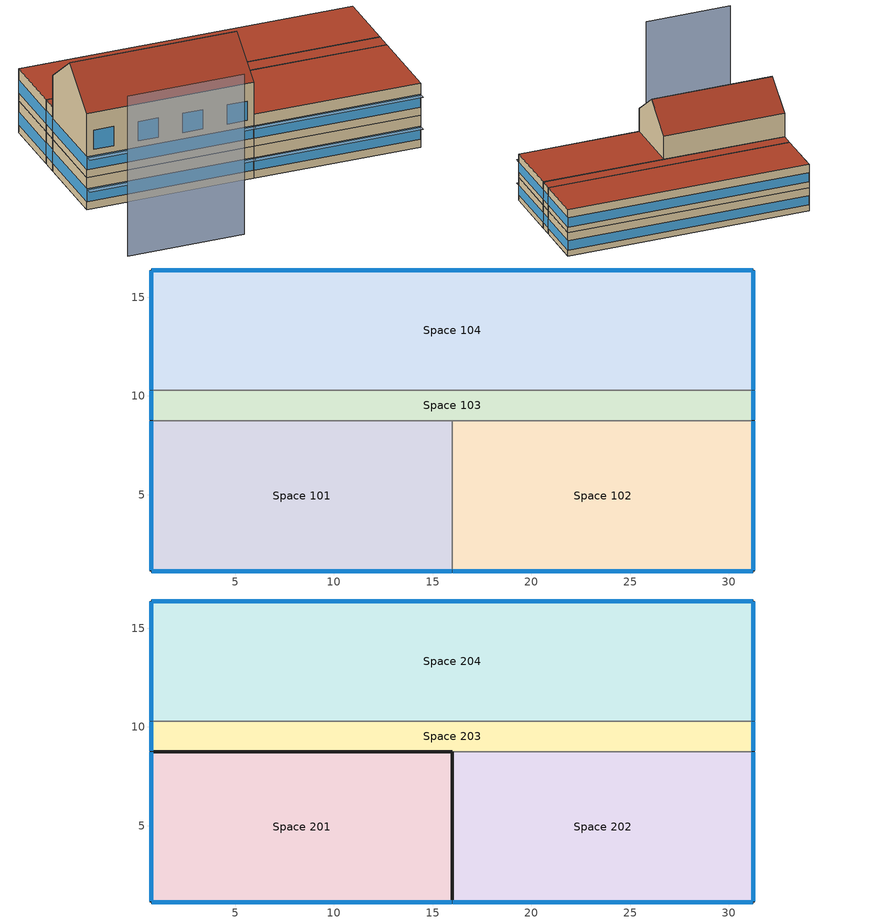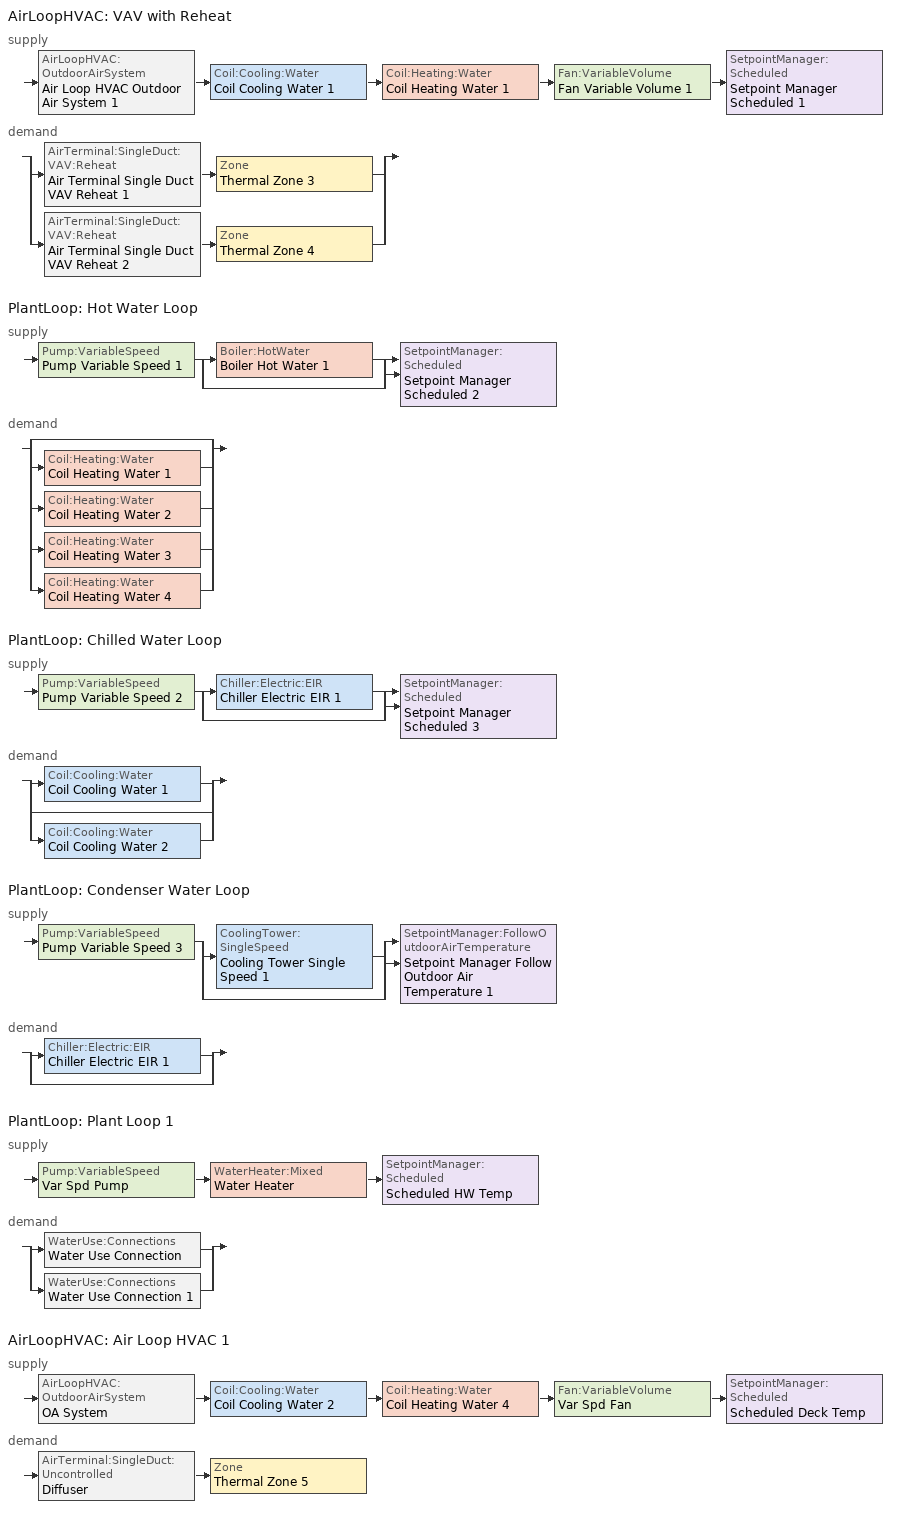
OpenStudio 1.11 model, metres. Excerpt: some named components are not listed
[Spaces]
Space 101
 floor ground: 15.99,8.75 15.99,1.13 0.75,1.13 0.75,8.75 z0
 wall outside: 0.75,8.75 0.75,1.13 15.99,1.13 z0:3.05
 wall to Space 103: 15.99,8.75 0.75,8.75 z0:3.05
 wall to Space 102: 15.99,1.13 15.99,8.75 z0:3.05
 window: 0.78,1.13 15.97,1.13 z0.76:1.98; 0.75,8.73 0.75,1.16 z0.76:1.99
Space 102
 floor ground: 31.23,8.75 31.23,1.13 15.99,1.13 15.99,8.75 z0
 wall outside: 15.99,1.13 31.23,1.13 31.23,8.75 z0:3.05
 wall to Space 103: 31.23,8.75 15.99,8.75 z0:3.05
 window: 31.23,1.16 31.23,8.73 z0.76:1.99; 16.02,1.13 31.21,1.13 z0.76:1.98
Space 103
 floor ground: 31.23,10.28 31.23,8.75 0.75,8.75 0.75,10.28 z0
 wall outside: 0.75,10.28 0.75,8.75 / 31.23,8.75 31.23,10.28 z0:3.05
 wall to Space 104: 31.23,10.28 0.75,10.28 z0:3.05
 window: 0.75,10.25 0.75,8.78 / 31.23,8.78 31.23,10.25 z0.76:2.02
Space 104
 floor ground: 31.23,16.37 31.23,10.28 0.75,10.28 0.75,16.37 z0
 wall outside: 31.23,10.28 31.23,16.37 0.75,16.37 0.75,10.28 z0:3.05
 window: 31.23,10.3 31.23,16.35 / 0.75,16.35 0.75,10.3 z0.76:1.99; 31.21,16.37 0.78,16.37 z0.76:1.98
Space 201
 floor to Space 101: 15.99,8.75 15.99,1.13 0.75,1.13 0.75,8.75 z3.05
 wall outside: 0.75,1.13 15.99,1.13 z3.05:9.14; 15.99,8.75 0.75,8.75 z6.1:9.14; 15.99,4.94,12.19 15.99,1.13,9.14 15.99,1.13,6.1 15.99,8.75,6.1 15.99,8.75,9.14; 0.75,4.94,12.19 0.75,8.75,9.14 0.75,8.75,3.05 0.75,1.13,3.05 0.75,1.13,9.14
 wall to Space 203: 15.99,8.75 0.75,8.75 z3.05:6.1
 wall to Space 202: 15.99,1.13 15.99,8.75 z3.05:6.1
 window: 0.78,1.13 15.97,1.13 z3.81:5.03; 0.75,8.73 0.75,1.16 z3.81:5.04; 1.39,1.13 3.22,1.13 / 13.58,1.13 15.41,1.13 / 5.45,1.13 7.28,1.13 / 9.52,1.13 11.34,1.13 z5.64:7.47
 roof outside: 15.99,4.94,12.19 15.99,8.75,9.14 0.75,8.75,9.14 0.75,4.94,12.19; 0.75,4.94,12.19 0.75,1.13,9.14 15.99,1.13,9.14 15.99,4.94,12.19
Space 202
 floor to Space 102: 31.23,8.75 31.23,1.13 15.99,1.13 15.99,8.75 z3.05
 wall outside: 15.99,1.13 31.23,1.13 31.23,8.75 z3.05:6.1
 wall to Space 203: 31.23,8.75 15.99,8.75 z3.05:6.1
 window: 16.02,1.13 31.21,1.13 z3.81:5.03; 31.23,1.16 31.23,8.73 z3.81:5.04
 roof outside: 31.23,1.13 31.23,8.75 15.99,8.75 15.99,1.13 z6.1
Space 203
 floor to Space 103: 31.23,10.28 31.23,8.75 0.75,8.75 0.75,10.28 z3.05
 wall outside: 0.75,10.28 0.75,8.75 / 31.23,8.75 31.23,10.28 z3.05:6.1
 wall to Space 204: 31.23,10.28 0.75,10.28 z3.05:6.1
 window: 0.75,10.25 0.75,8.78 / 31.23,8.78 31.23,10.25 z3.81:5.07
 roof outside: 31.23,8.75 31.23,10.28 0.75,10.28 0.75,8.75 z6.1
Space 204
 floor to Space 104: 31.23,16.37 31.23,10.28 0.75,10.28 0.75,16.37 z3.05
 wall outside: 31.23,10.28 31.23,16.37 0.75,16.37 0.75,10.28 z3.05:6.1
 window: 31.23,10.3 31.23,16.35 / 0.75,16.35 0.75,10.3 z3.81:5.04; 31.21,16.37 0.78,16.37 z3.81:5.03
 roof outside: 31.23,10.28 31.23,16.37 0.75,16.37 0.75,10.28 z6.1
shading: 11.42,-8.01 0.75,-8.01 z0:15.24; 31.21,0.52 31.21,1.13 16.02,1.13 16.02,0.52 z5.03; 15.97,0.52 15.97,1.13 0.78,1.13 0.78,0.52 z1.98; 31.21,0.52 31.21,1.13 16.02,1.13 16.02,0.52 z1.98; 15.97,0.52 15.97,1.13 0.78,1.13 0.78,0.52 z5.03
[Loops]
AirLoopHVAC 'VAV with Reheat'
 supply: AirLoopHVAC:OutdoorAirSystem 'Air Loop HVAC Outdoor Air System 1' > Coil:Cooling:Water 'Coil Cooling Water 1' > Coil:Heating:Water 'Coil Heating Water 1' > Fan:VariableVolume 'Fan Variable Volume 1' > SetpointManager:Scheduled 'Setpoint Manager Scheduled 1'
 demand: split
  | AirTerminal:SingleDuct:VAV:Reheat 'Air Terminal Single Duct VAV Reheat 1' > Zone 'Thermal Zone 3'
  | AirTerminal:SingleDuct:VAV:Reheat 'Air Terminal Single Duct VAV Reheat 2' > Zone 'Thermal Zone 4'
PlantLoop 'Hot Water Loop'
 supply: Pump:VariableSpeed 'Pump Variable Speed 1' > split
  | Boiler:HotWater 'Boiler Hot Water 1'
  | bypass
  join > SetpointManager:Scheduled 'Setpoint Manager Scheduled 2'
 demand: split
  | bypass
  | Coil:Heating:Water 'Coil Heating Water 1'
  | Coil:Heating:Water 'Coil Heating Water 2'
  | Coil:Heating:Water 'Coil Heating Water 3'
  | Coil:Heating:Water 'Coil Heating Water 4'
PlantLoop 'Chilled Water Loop'
 supply: Pump:VariableSpeed 'Pump Variable Speed 2' > split
  | Chiller:Electric:EIR 'Chiller Electric EIR 1'
  | bypass
  join > SetpointManager:Scheduled 'Setpoint Manager Scheduled 3'
 demand: split
  | Coil:Cooling:Water 'Coil Cooling Water 1'
  | bypass
  | Coil:Cooling:Water 'Coil Cooling Water 2'
PlantLoop 'Condenser Water Loop'
 supply: Pump:VariableSpeed 'Pump Variable Speed 3' > split
  | CoolingTower:SingleSpeed 'Cooling Tower Single Speed 1'
  | bypass
  join > SetpointManager:FollowOutdoorAirTemperature 'Setpoint Manager Follow Outdoor Air Temperature 1'
 demand: split
  | Chiller:Electric:EIR 'Chiller Electric EIR 1'
  | bypass
PlantLoop 'Plant Loop 1'
 supply: Pump:VariableSpeed 'Var Spd Pump' > WaterHeater:Mixed 'Water Heater' > SetpointManager:Scheduled 'Scheduled HW Temp'
 demand: split
  | WaterUse:Connections 'Water Use Connection'
  | WaterUse:Connections 'Water Use Connection 1'
AirLoopHVAC 'Air Loop HVAC 1'
 supply: AirLoopHVAC:OutdoorAirSystem 'OA System' > Coil:Cooling:Water 'Coil Cooling Water 2' > Coil:Heating:Water 'Coil Heating Water 4' > Fan:VariableVolume 'Var Spd Fan' > SetpointManager:Scheduled 'Scheduled Deck Temp'
 demand: AirTerminal:SingleDuct:Uncontrolled 'Diffuser' > Zone 'Thermal Zone 5'
[Building]
Building 1: North Axis {deg}=-0; Space Type=DOE Ref 1980-2004 - LrgHotel - GuestRoom; Default Construction Set=DOE Ref 1980-2004 - CZ5b - LrgHotel
[Site]
Chicago Ohare Intl Ap: Latitude {deg}=41.98; Longitude {deg}=-87.92; Time Zone {hr}=-6; Elevation {m}=201
[ClimateZones]
Climate Zone Institution Name 1=ASHRAE; Climate Zone Document Name 1=ANSI/ASHRAE Standard 169; Climate Zone Document Year 1=2006; Climate Zone Institution Name 2=CEC; Climate Zone Document Name 2=California Climate Zone Descriptions; Climate Zone Document Year 2=1995
[SizingPeriod:DesignDay] Barometric Pressure {Pa}=98934; Sky Clearness=0; Rain Indicator=0; Snow Indicator=0; Day of Month=21; Daylight Saving Time Indicator=0; Dry-Bulb Temperature Range Modifier Type=DefaultMultipliers
Name | Maximum Dry-Bulb Temperature {C} | Daily Dry-Bulb Temperature Range {deltaC} | Humidity Indicating Conditions at Maximum Dry-Bulb | Wind Speed {m/s} | Wind Direction {deg} | Month | Day Type | Humidity Indicating Type | Solar Model Indicator | ASHRAE Taub | ASHRAE Taud
Chicago Ohare Intl Ap Ann Clg .4% Condns WB=>MDB | 31.2 | 10.5 | 25.5 | 5.2 | 230 | 7 | SummerDesignDay | Wetbulb | ASHRAETau | 0.455 | 2.05
Chicago Ohare Intl Ap Ann Htg 99.6% Condns DB | -20 | 0 | -20 | 4.9 | 270 | 1 | WinterDesignDay | Wetbulb | ASHRAEClearSky
Chicago Ohare Intl Ap Ann Htg Wind 99.6% Condns WS=>MCDB | -3.5 | 0 | -3.5 | 12.4 | 270 | 1 | WinterDesignDay | Wetbulb | ASHRAEClearSky
Chicago Ohare Intl Ap Ann Hum_n 99.6% Condns DP=>MCDB | -19.2 | 0 | -25.7 | 4.9 | 270 | 1 | WinterDesignDay | Dewpoint | ASHRAEClearSky
Chicago Ohare Intl Ap Ann Clg .4% Condns DP=>MDB | 28.9 | 10.5 | 23.8 | 5.2 | 230 | 7 | SummerDesignDay | Dewpoint | ASHRAETau | 0.455 | 2.05
Chicago Ohare Intl Ap Ann Clg .4% Condns Enth=>MDB | 31.4 | 10.5 | 79200 | 5.2 | 230 | 7 | SummerDesignDay | Enthalpy | ASHRAETau | 0.455 | 2.05
Chicago Ohare Intl Ap Ann Clg .4% Condns DB=>MWB | 33.3 | 10.5 | 23.7 | 5.2 | 230 | 7 | SummerDesignDay | Wetbulb | ASHRAETau | 0.455 | 2.05
[Construction]
CBECS 1980-2004 ExtRoof IEAD ClimateZone 5b: Roof Membrane, IEAD NonRes Roof Insulation-3.51, Metal Decking
CBECS 1980-2004 ExtWall Mass ClimateZone 5b: 1IN Stucco, 8IN CONCRETE HW RefBldg, Mass NonRes Wall Insulation-1.26, 1/2IN Gypsum
CBECS 1980-2004 ExtWindow ClimateZone alt-lrgoff hosp 1-8: Fixed Window 5.84/0.25/0.11
ExtSlabCarpet 4in ClimateZone 1-8: MAT-CC05 4 HW CONCRETE, CP02 CARPET PAD
Exterior Door: F08 Metal surface, I01 25mm insulation board
Interior Ceiling: M11 100mm lightweight concrete, F05 Ceiling air space resistance, F16 Acoustic tile
Interior Door; Interior Partition: G05 25mm wood
Interior Floor: F16 Acoustic tile, F05 Ceiling air space resistance, M11 100mm lightweight concrete
Interior Wall: G01a 19mm gypsum board, F04 Wall air space resistance, G01a 19mm gypsum board
Interior Window: Clear 3mm
90.1-2004 Nonres 5B Ext Wall Steel-Framed: MAT-SHEATH 1, Wall Insulation [6], 1/2IN Gypsum 1
[Material] Thermal Absorptance=0.9
Name | Roughness | Thickness {m} | Conductivity {W/m-K} | Density {kg/m3} | Specific Heat {J/kg-K} | Solar Absorptance | Visible Absorptance
1/2IN Gypsum | Smooth | 0.0127 | 0.16 | 784.9 | 830 | 0.92 | 0.92
Roof Membrane | VeryRough | 0.0095 | 0.16 | 1121.29 | 1460 | 0.7 | 0.7
Metal Decking | MediumSmooth | 0.0015 | 45.006 | 7680 | 418.4 | 0.7 | 0.3
1IN Stucco | Smooth | 0.0253 | 0.6918 | 1858 | 837 | 0.92 | 0.92
8IN CONCRETE HW RefBldg | Rough | 0.2032 | 1.311 | 2240 | 836.8 | 0.7 | 0.7
IEAD NonRes Roof Insulation-3.51 | MediumRough | 0.159569 | 0.049 | 265 | 836.8 | 0.7 | 0.7
Mass NonRes Wall Insulation-1.26 | MediumRough | 0.0410299 | 0.049 | 265 | 836.8 | 0.7 | 0.7
MAT-CC05 4 HW CONCRETE | Rough | 0.1016 | 1.311 | 2240 | 836.8 | 0.7 | 0.7
F08 Metal surface | Smooth | 0.0008 | 45.28 | 7824 | 500 | 0.7 | 0.7
I01 25mm insulation board | MediumRough | 0.0254 | 0.03 | 43 | 1210 | 0.7 | 0.7
M11 100mm lightweight concrete | MediumRough | 0.1016 | 0.53 | 1280 | 840 | 0.7 | 0.7
F16 Acoustic tile | MediumSmooth | 0.0191 | 0.06 | 368 | 590 | 0.7 | 0.7
G05 25mm wood | MediumSmooth | 0.0254 | 0.15 | 608 | 1630 | 0.7 | 0.7
G01a 19mm gypsum board | MediumSmooth | 0.019 | 0.16 | 800 | 1090 | 0.7 | 0.7
Wall Insulation [6] | MediumRough | 0.0678449 | 0.045 | 265 | 836.8 | 0.7 | 0.7
1/2IN Gypsum 1 | Smooth | 0.01271 | 0.16 | 784.9 | 830 | 0.92 | 0.92
[Material:NoMass] Thermal Absorptance=0.9; Solar Absorptance=0.7
Name | Roughness | Thermal Resistance {m2-K/W} | Visible Absorptance
CP02 CARPET PAD | Smooth | 0.1 | 0.8
MAT-SHEATH 1 | Rough | 0.36256 | 0.7
[WindowMaterial:Glazing]
Clear 3mm: Optical Data Type=SpectralAverage; Thickness {m}=0.003; Solar Transmittance at Normal Incidence=0.837; Front Side Solar Reflectance at Normal Incidence=0.075; Back Side Solar Reflectance at Normal Incidence=0; Visible Transmittance at Normal Incidence=0.898; Front Side Visible Reflectance at Normal Incidence=0.081; Back Side Visible Reflectance at Normal Incidence=0; Infrared Transmittance at Normal Incidence=0; Front Side Infrared Hemispherical Emissivity=0.84; Back Side Infrared Hemispherical Emissivity=0.84; Conductivity {W/m-K}=0.9; Dirt Correction Factor for Solar and Visible Transmittance=1; Solar Diffusing=Yes
[WindowMaterial:SimpleGlazingSystem]
Fixed Window 5.84/0.25/0.11: U-Factor {W/m2-K}=5.84; Solar Heat Gain Coefficient=0.25; Visible Transmittance=0.11
[Material:AirGap]
Name | Thermal Resistance {m2-K/W}
F05 Ceiling air space resistance | 0.18
F04 Wall air space resistance | 0.15
[DefaultConstructionSet]
Name | Default Exterior Surface Constructions | Default Interior Surface Constructions | Default Ground Contact Surface Constructions | Default Exterior SubSurface Constructions | Default Interior SubSurface Constructions | Interior Partition Construction
DOE Ref 1980-2004 - CZ5b - LrgHotel | Default Surface Constructions 85 | Default Surface Constructions 86 | Default Surface Constructions 87 | Default Sub Surface Constructions 57 | Default Sub Surface Constructions 58 | Interior Partition
Default Construction Set 1 | Default Surface Constructions 1 | Default Surface Constructions 2 | Default Surface Constructions 3 | Default Sub Surface Constructions 1 | Default Sub Surface Constructions 2
[DefaultSurfaceConstructions]
Name | Floor Construction | Wall Construction | Roof Ceiling Construction
Default Surface Constructions 85 | ExtSlabCarpet 4in ClimateZone 1-8 | CBECS 1980-2004 ExtWall Mass ClimateZone 5b | CBECS 1980-2004 ExtRoof IEAD ClimateZone 5b
Default Surface Constructions 86 | Interior Floor | Interior Wall | Interior Ceiling
Default Surface Constructions 87 | ExtSlabCarpet 4in ClimateZone 1-8 | ExtSlabCarpet 4in ClimateZone 1-8 | ExtSlabCarpet 4in ClimateZone 1-8
Default Surface Constructions 1 |  | 90.1-2004 Nonres 5B Ext Wall Steel-Framed
Default Surface Constructions 2; Default Surface Constructions 3
[DefaultSubSurfaceConstructions]
Name | Fixed Window Construction | Operable Window Construction | Door Construction | Tubular Daylight Dome Construction | Tubular Daylight Diffuser Construction
Default Sub Surface Constructions 57 | CBECS 1980-2004 ExtWindow ClimateZone alt-lrgoff hosp 1-8 | CBECS 1980-2004 ExtWindow ClimateZone alt-lrgoff hosp 1-8 | Exterior Door | Interior Window | Interior Window
Default Sub Surface Constructions 58 | Interior Window | Interior Window | Interior Door
Default Sub Surface Constructions 1; Default Sub Surface Constructions 2
[DefaultScheduleSet] People Activity Level Schedule=LargeHotel Activity; Lighting Schedule=LargeHotel Bldg Light; Infiltration Schedule=LargeHotel Infil Quarter On
Name | Number of People Schedule | Electric Equipment Schedule
DOE Ref 1980-2004 - LrgHotel - Corridor Schedule Set | LargeHotel Bldg Occ
DOE Ref 1980-2004 - LrgHotel - GuestRoom Schedule Set | LargeHotel GuestRoom Occ | LargeHotel GuestRoom Equip
DOE Ref 1980-2004 - LrgHotel - Lobby Schedule Set; DOE Ref 1980-2004 - LrgHotel - Retail Schedule Set | LargeHotel Bldg Occ | LargeHotel Bldg Equip
[DesignSpecification:OutdoorAir] Outdoor Air Method=Sum
Name | Outdoor Air Flow per Floor Area {m3/s-m2} | Outdoor Air Flow per Person {m3/s-person}
DOE Ref 1980-2004 - LrgHotel - Corridor Ventilation | 0.000254
DOE Ref 1980-2004 - LrgHotel - GuestRoom Ventilation; DOE Ref 1980-2004 - LrgHotel - Lobby Ventilation |  | 0.00707921
DOE Ref 1980-2004 - LrgHotel - Retail Ventilation | 0.001524
[People:Definition] Number of People Calculation Method=People/Area; Fraction Radiant=0.3
Name | People per Space Floor Area {person/m2}
DOE Ref 1980-2004 - LrgHotel - Corridor People Definition | 0.0107639
DOE Ref 1980-2004 - LrgHotel - GuestRoom People Definition | 0.0384272
DOE Ref 1980-2004 - LrgHotel - Lobby People Definition | 0.322917
DOE Ref 1980-2004 - LrgHotel - Retail People Definition | 0.161459
[ElectricEquipment:Definition] Design Level Calculation Method=Watts/Area
Name | Watts per Space Floor Area {W/m2}
DOE Ref 1980-2004 - LrgHotel - GuestRoom Electric Equipment Definition | 14.316
DOE Ref 1980-2004 - LrgHotel - Lobby Electric Equipment Definition | 8.07293
DOE Ref 1980-2004 - LrgHotel - Retail Electric Equipment Definition | 10.7639
[ThermostatSetpoint:DualSetpoint] Heating Setpoint Temperature Schedule=LargeHotel HtgSetp; Cooling Setpoint Temperature Schedule=LargeHotel ClgSetp
Thermal Zone 1 Thermostat; Thermal Zone 2 Thermostat; Thermal Zone 3 Thermostat; Thermal Zone 4 Thermostat; Thermal Zone 5 Thermostat
[Lights:Definition]
Name | Design Level Calculation Method | Lighting Level {W} | Watts per Space Floor Area {W/m2}
189.1-2009 - LrgHotel - Lobby - CZ4-8 Lights Definition | LightingLevel | 20
DOE Ref 1980-2004 - LrgHotel - Corridor Lights Definition | Watts/Area |  | 13.132
DOE Ref 1980-2004 - LrgHotel - GuestRoom Lights Definition | Watts/Area |  | 19.0521
DOE Ref 1980-2004 - LrgHotel - Retail Lights Definition | Watts/Area |  | 38.1042
[SpaceType] Standards Building Type=LargeHotel
Name | Default Schedule Set | Design Specification Outdoor Air Object | Standards Space Type
DOE Ref 1980-2004 - LrgHotel - Corridor | DOE Ref 1980-2004 - LrgHotel - Corridor Schedule Set | DOE Ref 1980-2004 - LrgHotel - Corridor Ventilation | Corridor
DOE Ref 1980-2004 - LrgHotel - GuestRoom | DOE Ref 1980-2004 - LrgHotel - GuestRoom Schedule Set | DOE Ref 1980-2004 - LrgHotel - GuestRoom Ventilation | GuestRoom
DOE Ref 1980-2004 - LrgHotel - Lobby | DOE Ref 1980-2004 - LrgHotel - Lobby Schedule Set | DOE Ref 1980-2004 - LrgHotel - Lobby Ventilation | Lobby
DOE Ref 1980-2004 - LrgHotel - Retail | DOE Ref 1980-2004 - LrgHotel - Retail Schedule Set | DOE Ref 1980-2004 - LrgHotel - Retail Ventilation | Retail
[Lights]
Name | Lights Definition | Space or SpaceType | Multiplier
DOE Ref 1980-2004 - LrgHotel - Corridor Lights | DOE Ref 1980-2004 - LrgHotel - Corridor Lights Definition | DOE Ref 1980-2004 - LrgHotel - Corridor
DOE Ref 1980-2004 - LrgHotel - GuestRoom Lights | DOE Ref 1980-2004 - LrgHotel - GuestRoom Lights Definition | DOE Ref 1980-2004 - LrgHotel - GuestRoom
DOE Ref 1980-2004 - LrgHotel - Lobby Lights | 189.1-2009 - LrgHotel - Lobby - CZ4-8 Lights Definition | DOE Ref 1980-2004 - LrgHotel - Lobby | 25
DOE Ref 1980-2004 - LrgHotel - Retail Lights | DOE Ref 1980-2004 - LrgHotel - Retail Lights Definition | DOE Ref 1980-2004 - LrgHotel - Retail
[People]
Name | People Definition | Space or SpaceType
DOE Ref 1980-2004 - LrgHotel - Corridor People | DOE Ref 1980-2004 - LrgHotel - Corridor People Definition | DOE Ref 1980-2004 - LrgHotel - Corridor
DOE Ref 1980-2004 - LrgHotel - GuestRoom People | DOE Ref 1980-2004 - LrgHotel - GuestRoom People Definition | DOE Ref 1980-2004 - LrgHotel - GuestRoom
DOE Ref 1980-2004 - LrgHotel - Lobby People | DOE Ref 1980-2004 - LrgHotel - Lobby People Definition | DOE Ref 1980-2004 - LrgHotel - Lobby
DOE Ref 1980-2004 - LrgHotel - Retail People | DOE Ref 1980-2004 - LrgHotel - Retail People Definition | DOE Ref 1980-2004 - LrgHotel - Retail
[SpaceInfiltration:DesignFlowRate] Design Flow Rate Calculation Method=Flow/ExteriorArea; Flow per Exterior Surface Area {m3/s-m2}=0.00113386
Name | Space or SpaceType
DOE Ref 1980-2004 - LrgHotel - Corridor Infiltration | DOE Ref 1980-2004 - LrgHotel - Corridor
DOE Ref 1980-2004 - LrgHotel - GuestRoom Infiltration | DOE Ref 1980-2004 - LrgHotel - GuestRoom
DOE Ref 1980-2004 - LrgHotel - Lobby Infiltration | DOE Ref 1980-2004 - LrgHotel - Lobby
DOE Ref 1980-2004 - LrgHotel - Retail Infiltration | DOE Ref 1980-2004 - LrgHotel - Retail
[ElectricEquipment]
Name | Electric Equipment Definition | Space or SpaceType
DOE Ref 1980-2004 - LrgHotel - GuestRoom Electric Equipment | DOE Ref 1980-2004 - LrgHotel - GuestRoom Electric Equipment Definition | DOE Ref 1980-2004 - LrgHotel - GuestRoom
DOE Ref 1980-2004 - LrgHotel - Lobby Electric Equipment | DOE Ref 1980-2004 - LrgHotel - Lobby Electric Equipment Definition | DOE Ref 1980-2004 - LrgHotel - Lobby
DOE Ref 1980-2004 - LrgHotel - Retail Electric Equipment | DOE Ref 1980-2004 - LrgHotel - Retail Electric Equipment Definition | DOE Ref 1980-2004 - LrgHotel - Retail
[BuildingStory] Nominal Floor to Floor Height {m}=3.048
Name | Nominal Z Coordinate {m} | Default Construction Set
Building Story 1 | 0 | Default Construction Set 1
Building Story 2 | 3.048
[Space]
Name | Building Story | Thermal Zone | Space Type
Space 101; Space 102 | Building Story 1 | Thermal Zone 1
Space 103 | Building Story 1 | Thermal Zone 3 | DOE Ref 1980-2004 - LrgHotel - Corridor
Space 104 | Building Story 1 | Thermal Zone 4 | DOE Ref 1980-2004 - LrgHotel - Lobby
Space 201; Space 202 | Building Story 2 | Thermal Zone 2
Space 203 | Building Story 2 | Thermal Zone 5 | DOE Ref 1980-2004 - LrgHotel - Corridor
Space 204 | Building Story 2 | Thermal Zone 5 | DOE Ref 1980-2004 - LrgHotel - Retail
[ThermalZone] Use Ideal Air Loads=No
Name | Thermostat
Thermal Zone 1 | Thermal Zone 1 Thermostat
Thermal Zone 2 | Thermal Zone 2 Thermostat
Thermal Zone 3 | Thermal Zone 3 Thermostat
Thermal Zone 4 | Thermal Zone 4 Thermostat
Thermal Zone 5 | Thermal Zone 5 Thermostat
[Sizing:Zone] Zone Cooling Design Supply Air Temperature Input Method=SupplyAirTemperature; Zone Cooling Design Supply Air Temperature {C}=14; Zone Cooling Design Supply Air Temperature Difference {deltaC}=11.11; Zone Heating Design Supply Air Temperature Input Method=SupplyAirTemperature; Zone Heating Design Supply Air Temperature {C}=40; Zone Heating Design Supply Air Temperature Difference {deltaC}=11.11; Zone Cooling Design Supply Air Humidity Ratio {kg-H2O/kg-air}=0.0085; Zone Heating Design Supply Air Humidity Ratio {kg-H2O/kg-air}=0.008; Heating Design Air Flow Method=DesignDay; Account for Dedicated Outdoor Air System=No; Dedicated Outdoor Air System Control Strategy=NeutralSupplyAir; Dedicated Outdoor Air Low Setpoint Temperature for Design {C}=Autosize; Dedicated Outdoor Air High Setpoint Temperature for Design {C}=Autosize
Name | Cooling Design Air Flow Method
Thermal Zone 1; Thermal Zone 3; Thermal Zone 4; Thermal Zone 5 | DesignDay
Thermal Zone 2
[Zone equipment]
Thermal Zone 1: OS:ZoneHVAC:PackagedTerminalHeatPump 1
Thermal Zone 2: OS:ZoneHVAC:PackagedTerminalHeatPump 2
Thermal Zone 3: Air Terminal Single Duct VAV Reheat 1
Thermal Zone 4: Air Terminal Single Duct VAV Reheat 2
Thermal Zone 5: Diffuser, PTHP
[ZoneHVAC:PackagedTerminalHeatPump] Availability Schedule=Always On Discrete 1; Supply Air Flow Rate During Cooling Operation {m3/s}=Autosize; Supply Air Flow Rate During Heating Operation {m3/s}=Autosize; Outdoor Air Flow Rate During Heating Operation {m3/s}=Autosize; Outdoor Air Flow Rate When No Cooling or Heating is Needed {m3/s}=Autosize; Maximum Supply Air Temperature from Supplemental Heater {C}=Autosize
Name | Supply Air Flow Rate When No Cooling or Heating is Needed {m3/s} | Outdoor Air Flow Rate During Cooling Operation {m3/s} | Supply Air Fan | Heating Coil | Cooling Coil | Supplemental Heating Coil
OS:ZoneHVAC:PackagedTerminalHeatPump 1 | Autosize | Autosize | OS:Fan:ConstantVolume 3 | OS:Coil:Heating:DX:SingleSpeed 2 | OS:Coil:Cooling:DX:SingleSpeed 3 | OS:Coil:Heating:Electric 5
OS:ZoneHVAC:PackagedTerminalHeatPump 2 | Autosize | Autosize | OS:Fan:ConstantVolume 4 | OS:Coil:Heating:DX:SingleSpeed 3 | OS:Coil:Cooling:DX:SingleSpeed 4 | OS:Coil:Heating:Electric 6
PTHP | 0 | 0 | PTHP CV Fan | PTHP 1 Spd DX Htg Coil | PTHP 1 Spd DX Clg Coil | PTHP Elec Htg Backup Coil
[Fan:ConstantVolume] Availability Schedule=Always On Discrete 1; Maximum Flow Rate {m3/s}=AutoSize
OS:Fan:ConstantVolume 3; OS:Fan:ConstantVolume 4; PTHP CV Fan
[Coil:Heating:DX:SingleSpeed] Availability Schedule=Always On Discrete 1; Rated Total Heating Capacity {W}=Autosize; Rated COP {W/W}=5; Rated Air Flow Rate {m3/s}=Autosize; Defrost Strategy=Resistive; Defrost Control=Timed; Defrost Time Period Fraction=0.166667; Resistive Defrost Heater Capacity {W}=2000
Name | Total Heating Capacity Function of Temperature Curve | Total Heating Capacity Function of Flow Fraction Curve | Energy Input Ratio Function of Temperature Curve | Energy Input Ratio Function of Flow Fraction Curve | Part Load Fraction Correlation Curve
OS:Coil:Heating:DX:SingleSpeed 2; PTHP 1 Spd DX Htg Coil | OS:Curve:Biquadratic 11 | OS:Curve:Quadratic 14 | OS:Curve:Biquadratic 12 | OS:Curve:Quadratic 15 | OS:Curve:Quadratic 16
OS:Coil:Heating:DX:SingleSpeed 3 | OS:Curve:Biquadratic 13 | OS:Curve:Quadratic 17 | OS:Curve:Biquadratic 14 | OS:Curve:Quadratic 18 | OS:Curve:Quadratic 19
[Coil:Cooling:DX:SingleSpeed] Availability Schedule=Always On Discrete 1; Rated Total Cooling Capacity {W}=Autosize; Rated Sensible Heat Ratio=Autosize; Rated COP {W/W}=3; Rated Air Flow Rate {m3/s}=Autosize; Rated Evaporator Fan Power Per Volume Flow Rate {W/(m3/s)}=773.3; Condenser Type=AirCooled; Evaporative Condenser Effectiveness=0; Evaporative Condenser Air Flow Rate {m3/s}=Autosize; Evaporative Condenser Pump Rated Power Consumption {W}=Autosize; Crankcase Heater Capacity {W}=0; Maximum Outdoor Dry-Bulb Temperature for Crankcase Heater Operation {C}=0; Basin Heater Capacity {W/K}=0; Basin Heater Setpoint Temperature {C}=10
Name | Total Cooling Capacity Function of Temperature Curve | Total Cooling Capacity Function of Flow Fraction Curve | Energy Input Ratio Function of Temperature Curve | Energy Input Ratio Function of Flow Fraction Curve | Part Load Fraction Correlation Curve
OS:Coil:Cooling:DX:SingleSpeed 3; PTHP 1 Spd DX Clg Coil | OS:Curve:Biquadratic 9 | OS:Curve:Quadratic 11 | OS:Curve:Biquadratic 10 | OS:Curve:Quadratic 12 | OS:Curve:Quadratic 13
OS:Coil:Cooling:DX:SingleSpeed 4 | OS:Curve:Biquadratic 15 | OS:Curve:Quadratic 20 | OS:Curve:Biquadratic 16 | OS:Curve:Quadratic 21 | OS:Curve:Quadratic 22
[Coil:Heating:Electric] Availability Schedule=Always On Discrete 1
OS:Coil:Heating:Electric 5; OS:Coil:Heating:Electric 6; PTHP Elec Htg Backup Coil
[AirLoopHVAC] Availability Schedule=Always On Discrete; Design Supply Air Flow Rate {m3/s}=AutoSize
VAV with Reheat; Air Loop HVAC 1
[Sizing:System] Design Outdoor Air Flow Rate {m3/s}=Autosize; Preheat Design Temperature {C}=7; Preheat Design Humidity Ratio {kg-H2O/kg-Air}=0.008; Precool Design Temperature {C}=12.8; Precool Design Humidity Ratio {kg-H2O/kg-Air}=0.008; Central Cooling Design Supply Air Temperature {C}=12.8; Sizing Option=NonCoincident; 100% Outdoor Air in Cooling=Yes; 100% Outdoor Air in Heating=Yes; Central Cooling Design Supply Air Humidity Ratio {kg-H2O/kg-Air}=0.0085; Central Heating Design Supply Air Humidity Ratio {kg-H2O/kg-Air}=0.008; Cooling Design Air Flow Method=DesignDay; Cooling Design Air Flow Rate {m3/s}=0; Heating Design Air Flow Method=DesignDay; Heating Design Air Flow Rate {m3/s}=0; System Outdoor Air Method=ZoneSum; Zone Maximum Outdoor Air Fraction=1; Cooling Supply Air Flow Rate Per Floor Area {m3/s-m2}=0.00996765; Cooling Fraction of Autosized Cooling Supply Air Flow Rate=1; Cooling Supply Air Flow Rate Per Unit Cooling Capacity {m3/s-W}=3.94755e-05; Heating Supply Air Flow Rate Per Floor Area {m3/s-m2}=0.00996765; Heating Fraction of Autosized Heating Supply Air Flow Rate=1; Heating Fraction of Autosized Cooling Supply Air Flow Rate=1; Heating Supply Air Flow Rate Per Unit Heating Capacity {m3/s-W}=3.15882e-05; Cooling Design Capacity Method=CoolingDesignCapacity; Cooling Design Capacity Per Floor Area {W/m2}=234.7; Fraction of Autosized Cooling Design Capacity=1; Heating Design Capacity Method=HeatingDesignCapacity; Heating Design Capacity Per Floor Area {W/m2}=157; Fraction of Autosized Heating Design Capacity=1; Central Cooling Capacity Control Method=OnOff
Name | Type of Load to Size On | Minimum System Air Flow Ratio | Central Heating Design Supply Air Temperature {C} | Cooling Design Capacity {W} | Heating Design Capacity {W}
VAV with Reheat | Sensible | 0.3 | 12.8 | Autosize | Autosize
Air Loop HVAC 1 | VentilationRequirement | 1 | 16.7 | autosize | autosize
[Fan:VariableVolume] Fan Efficiency=0.6045; Maximum Flow Rate {m3/s}=Autosize; Fan Power Minimum Flow Rate Input Method=FixedFlowRate; Fan Power Minimum Flow Fraction=0; Fan Power Minimum Air Flow Rate {m3/s}=0; Motor Efficiency=0.93; Motor In Airstream Fraction=1; Fan Power Coefficient 1=0.0407599; Fan Power Coefficient 2=0.088045; Fan Power Coefficient 3=-0.0729261; Fan Power Coefficient 4=0.94374; Fan Power Coefficient 5=0
Name | Availability Schedule | Pressure Rise {Pa}
Fan Variable Volume 1 | Always On Discrete | 500
Var Spd Fan | Always On Discrete 1 | 1017.592
[Coil:Heating:Water]
Name | Availability Schedule
Coil Heating Water 1; Coil Heating Water 2; Coil Heating Water 3 | Always On Discrete
Coil Heating Water 4 | Always On Discrete 1
[Coil:Cooling:Water]
Name | Availability Schedule
Coil Cooling Water 1 | Always On Discrete
Coil Cooling Water 2 | Always On Discrete 1
[SetpointManager:Scheduled] Control Variable=Temperature
Name | Schedule
Setpoint Manager Scheduled 1 | Deck_Temperature
Setpoint Manager Scheduled 2 | Hot_Water_Temperature
Setpoint Manager Scheduled 3 | Chilled_Water_Temperature
Scheduled HW Temp | Water Heater Setpoint Temperature
Scheduled Deck Temp | Constant 20C
[Controller:OutdoorAir] Minimum Outdoor Air Flow Rate {m3/s}=Autosize; Maximum Outdoor Air Flow Rate {m3/s}=Autosize; Economizer Control Type=NoEconomizer; Economizer Control Action Type=ModulateFlow; Economizer Maximum Limit Dry-Bulb Temperature {C}=28; Economizer Maximum Limit Enthalpy {J/kg}=64000; Economizer Minimum Limit Dry-Bulb Temperature {C}=-100; Lockout Type=NoLockout; Minimum Limit Type=FixedMinimum; High Humidity Control=No; Heat Recovery Bypass Control Type=BypassWhenOAFlowGreaterThanMinimum
Name | Controller Mechanical Ventilation | Minimum Fraction of Outdoor Air Schedule
Controller Outdoor Air 1 | Controller Mechanical Ventilation 1
Outdoor Air Controller | Controller Mechanical Ventilation 2 | Always On Discrete
[Controller:MechanicalVentilation] System Outdoor Air Method=ZoneSum
Name | Availability Schedule
Controller Mechanical Ventilation 1 | Always On Discrete
Controller Mechanical Ventilation 2 | Always On Discrete 1
[AirLoopHVAC:OutdoorAirSystem]
Name | Controller
Air Loop HVAC Outdoor Air System 1 | Controller Outdoor Air 1
OA System | Outdoor Air Controller
[PlantLoop] Plant Loop Volume {m3}=Autocalculate; Load Distribution Scheme=Optimal
Name | Fluid Type
Hot Water Loop | Water
Chilled Water Loop; Condenser Water Loop; Plant Loop 1
[Sizing:Plant] Sizing Option=NonCoincident; Zone Timesteps in Averaging Window=1; Coincident Sizing Factor Mode=None
Name | Loop Type | Design Loop Exit Temperature {C} | Loop Design Temperature Difference {deltaC}
Hot Water Loop; Plant Loop 1 | Heating | 82 | 11
Chilled Water Loop | Cooling | 7.22 | 6.67
Condenser Water Loop | Condenser | 29.4 | 5.6
[Pump:VariableSpeed] Pump Control Type=Intermittent
Pump Variable Speed 1; Pump Variable Speed 2; Pump Variable Speed 3
[Boiler:HotWater]
Boiler Hot Water 1: Efficiency Curve Temperature Evaluation Variable=LeavingBoiler; Normalized Boiler Efficiency Curve=Boiler Efficiency; Water Outlet Upper Temperature Limit {C}=99; Boiler Flow Mode=ConstantFlow; Parasitic Electric Load {W}=0; Sizing Factor=1
[Controller:WaterCoil]
Name | Water Coil | Action | Minimum Actuated Flow {m3/s}
Controller Water Coil 1 | Coil Heating Water 1 | Normal
Controller Water Coil 2 | Coil Cooling Water 1 | Reverse
Controller Water Coil 3 | Coil Cooling Water 2 | Reverse | 0
Controller Water Coil 4 | Coil Heating Water 4 | Normal | 0
[Chiller:Electric:EIR]
Chiller Electric EIR 1: Reference Capacity {W}=Autosize; Reference COP {W/W}=5.5; Cooling Capacity Function of Temperature Curve=Curve Biquadratic 1; Electric Input to Cooling Output Ratio Function of Temperature Curve=Curve Biquadratic 2; Electric Input to Cooling Output Ratio Function of Part Load Ratio Curve=Curve Quadratic 1; Design Heat Recovery Water Flow Rate {m3/s}=0; Sizing Factor=1; Basin Heater Capacity {W/K}=0; Basin Heater Setpoint Temperature {C}=10
[AirTerminal:SingleDuct:VAV:Reheat] Availability Schedule=Always On Discrete; Maximum Air Flow Rate {m3/s}=Autocalculate; Zone Minimum Air Flow Input Method=Constant; Constant Minimum Air Flow Fraction=0.3; Fixed Minimum Air Flow Rate {m3/s}=0; Maximum Hot Water or Steam Flow Rate {m3/s}=Autocalculate; Minimum Hot Water or Steam Flow Rate {m3/s}=0; Convergence Tolerance=0.001; Damper Heating Action=Normal; Maximum Flow per Zone Floor Area During Reheat {m3/s-m2}=Autocalculate; Maximum Flow Fraction During Reheat=Autocalculate; Maximum Reheat Air Temperature {C}=35; Control For Outdoor Air=No
Name | Reheat Coil
Air Terminal Single Duct VAV Reheat 1 | Coil Heating Water 2
Air Terminal Single Duct VAV Reheat 2 | Coil Heating Water 3
[CoolingTower:SingleSpeed]
Cooling Tower Single Speed 1: Design Water Flow Rate {m3/s}=autosize; Design Air Flow Rate {m3/s}=autosize; Fan Power at Design Air Flow Rate {W}=autosize; U-Factor Times Area Value at Design Air Flow Rate {W/K}=autosize; Air Flow Rate in Free Convection Regime {m3/s}=autosize; U-Factor Times Area Value at Free Convection Air Flow Rate {W/K}=autosize; Performance Input Method=UFactorTimesAreaAndDesignWaterFlowRate; Free Convection Capacity {W}=0
[SetpointManager:FollowOutdoorAirTemperature]
Setpoint Manager Follow Outdoor Air Temperature 1: Control Variable=Temperature; Reference Temperature Type=OutdoorAirWetBulb; Offset Temperature Difference {deltaC}=1.5; Maximum Setpoint Temperature {C}=80; Minimum Setpoint Temperature {C}=6
[WaterUse:Connections]
Name | Water Use Equipment Name 1 | Water Use Equipment Name 2
Water Use Connection | Guest Shower 1 | Guest Shower 2
Water Use Connection 1 | Guest Shower 3 | Guest Shower 4
[WaterUse:Equipment] Water Use Equipment Definition=Bedroom Sink Definition; Flow Rate Fraction Schedule=LargeHotel GuestRoom Equip
Name | Space
Guest Shower 1 | Space 101
Guest Shower 2 | Space 102
Guest Shower 3 | Space 201
Guest Shower 4 | Space 202
[WaterUse:Equipment:Definition]
Bedroom Sink Definition: Peak Flow Rate {m3/s}=2.831e-05; Target Temperature Schedule=Guest Hot Water
[WaterHeater:Mixed]
Water Heater: Tank Volume {m3}=0.3785; Setpoint Temperature Schedule=Water Heater Setpoint Temperature; Deadband Temperature Difference {deltaC}=2; Maximum Temperature Limit {C}=82.22; Heater Control Type=Cycle; Heater Maximum Capacity {W}=845000; Heater Fuel Type=NaturalGas; Heater Thermal Efficiency=0.8; Off Cycle Parasitic Fuel Consumption Rate {W}=20; Off Cycle Parasitic Fuel Type=NaturalGas; Off Cycle Parasitic Heat Fraction to Tank=0.8; On Cycle Parasitic Fuel Type=NaturalGas; Ambient Temperature Indicator=Schedule; Ambient Temperature Schedule=Water Heater Ambient Temperature; Off Cycle Loss Coefficient to Ambient Temperature {W/K}=6; On Cycle Loss Coefficient to Ambient Temperature {W/K}=6; Use Side Effectiveness=1; Source Side Effectiveness=1; Use Side Design Flow Rate {m3/s}=autosize; Source Side Design Flow Rate {m3/s}=autosize; Indirect Water Heating Recovery Time {hr}=1.5
[AirTerminal:SingleDuct:Uncontrolled]
Diffuser: Availability Schedule=Always On Discrete 1; Maximum Air Flow Rate {m3/s}=AutoSize
[Schedule:Ruleset]
Name | Default Day Schedule | Summer Design Day Schedule | Winter Design Day Schedule
LargeHotel Bldg Light | LargeHotel Bldg Light Default Schedule | LargeHotel Bldg Light Summer Design Day | LargeHotel Bldg Light Winter Design Day
LargeHotel Bldg Occ | LargeHotel Bldg Occ Default Schedule | LargeHotel Bldg Occ Summer Design Day | LargeHotel Bldg Occ Winter Design Day
LargeHotel Activity | LargeHotel Activity Default Schedule | LargeHotel Activity Summer Design Day | LargeHotel Activity Winter Design Day
LargeHotel Infil Quarter On | LargeHotel Infil Quarter On Default Schedule | LargeHotel Infil Quarter On Summer Design Day | LargeHotel Infil Quarter On Winter Design Day
LargeHotel Bldg Equip | LargeHotel Bldg Equip Default Schedule | LargeHotel Bldg Equip Summer Design Day | LargeHotel Bldg Equip Winter Design Day
LargeHotel HtgSetp | LargeHotel HtgSetp Default Schedule | LargeHotel HtgSetp Summer Design Day | LargeHotel HtgSetp Winter Design Day
LargeHotel ClgSetp | LargeHotel ClgSetp Default Schedule | LargeHotel ClgSetp Summer Design Day | LargeHotel ClgSetp Winter Design Day
LargeHotel GuestRoom Occ | LargeHotel GuestRoom Occ Default Schedule | LargeHotel GuestRoom Occ Summer Design Day | LargeHotel GuestRoom Occ Winter Design Day
LargeHotel GuestRoom Equip | LargeHotel GuestRoom Equip Default Schedule | LargeHotel GuestRoom Equip Summer Design Day | LargeHotel GuestRoom Equip Winter Design Day
Deck_Temperature | Deck_Temperature_Default | Deck_Temperature_Summer_Design_Day | Deck_Temperature_Winter_Design_Day
Hot_Water_Temperature | Hot_Water_Temperature_Default | Hot_Water_Temperature_Summer_Design_Day | Hot_Water_Temperature_Winter_Design_Day
Chilled_Water_Temperature | Chilled_Water_Temperature_Default | Chilled_Water_Temperature_Summer_Design_Day | Chilled_Water_Temperature_Winter_Design_Day
Water Heater Setpoint Temperature | Water Heater Setpoint Temperature Default
Water Heater Ambient Temperature | Water Heater Ambient Temperature Default
Guest Hot Water | Schedule Day 1
Constant 20C | Schedule Day 2
[Schedule:Day]
LargeHotel Bldg Light Default Schedule: 1, 0, 0.2, 2, 0, 0.15, 5, 0, 0.1, 6, 0, 0.2, 7, 0, 0.4, 8, 0, 0.5, 10, 0, 0.4, 18, 0, 0.25, 19, 0, 0.6, 20, 0, 0.8, 21, 0, 0.9, 22, 0, 0.8, 23, 0, 0.6, 24, 0, 0.3
LargeHotel Bldg Light Summer Design Day; LargeHotel Bldg Occ Summer Design Day; LargeHotel Bldg Equip Summer Design Day; LargeHotel GuestRoom Occ Summer Design Day; LargeHotel GuestRoom Equip Summer Design Day: 24, 0, 1
LargeHotel Bldg Light Winter Design Day; LargeHotel Bldg Occ Winter Design Day; LargeHotel Bldg Equip Winter Design Day; LargeHotel GuestRoom Occ Winter Design Day; LargeHotel GuestRoom Equip Winter Design Day: 24, 0, 0
LargeHotel Bldg Light Rule 1 Day Schedule: 2, 0, 0.3, 6, 0, 0.2, 7, 0, 0.3, 9, 0, 0.4, 13, 0, 0.3, 18, 0, 0.2, 19, 0, 0.5, 20, 0, 0.7, 21, 0, 0.8, 22, 0, 0.6, 23, 0, 0.5, 24, 0, 0.3
LargeHotel Bldg Light Rule 2 Day Schedule: 2, 0, 0.2, 6, 0, 0.1, 8, 0, 0.3, 10, 0, 0.4, 11, 0, 0.3, 18, 0, 0.25, 19, 0, 0.6, 22, 0, 0.7, 23, 0, 0.6, 24, 0, 0.3
LargeHotel Bldg Occ Default Schedule: 6, 0, 0.9, 7, 0, 0.7, 9, 0, 0.4, 15, 0, 0.2, 16, 0, 0.3, 19, 0, 0.5, 21, 0, 0.7, 22, 0, 0.8, 24, 0, 0.9
LargeHotel Bldg Occ Rule 1 Day Schedule: 8, 0, 0.7, 11, 0, 0.5, 13, 0, 0.3, 16, 0, 0.2, 17, 0, 0.3, 19, 0, 0.4, 21, 0, 0.6, 24, 0, 0.8
LargeHotel Bldg Occ Rule 2 Day Schedule: 6, 0, 0.9, 7, 0, 0.7, 9, 0, 0.5, 17, 0, 0.3, 18, 0, 0.5, 21, 0, 0.6, 24, 0, 0.7
LargeHotel Activity Default Schedule; LargeHotel Activity Summer Design Day; LargeHotel Activity Winter Design Day: 24, 0, 120
LargeHotel Infil Quarter On Default Schedule; LargeHotel Infil Quarter On Summer Design Day; LargeHotel Infil Quarter On Winter Design Day: 24, 0, 0.25
LargeHotel Bldg Equip Default Schedule: 1, 0, 0.3, 2, 0, 0.25, 5, 0, 0.2, 6, 0, 0.3, 7, 0, 0.5, 8, 0, 0.6, 10, 0, 0.5, 18, 0, 0.35, 19, 0, 0.7, 20, 0, 0.9, 21, 0, 0.95, 22, 0, 0.9, 23, 0, 0.7, 24, 0, 0.4
LargeHotel Bldg Equip Rule 1 Day Schedule: 2, 0, 0.4, 6, 0, 0.3, 7, 0, 0.4, 9, 0, 0.5, 13, 0, 0.4, 18, 0, 0.3, 19, 0, 0.6, 20, 0, 0.8, 21, 0, 0.9, 22, 0, 0.7, 23, 0, 0.6, 24, 0, 0.4
LargeHotel Bldg Equip Rule 2 Day Schedule: 2, 0, 0.3, 6, 0, 0.2, 8, 0, 0.4, 10, 0, 0.5, 11, 0, 0.4, 18, 0, 0.35, 19, 0, 0.7, 22, 0, 0.8, 23, 0, 0.7, 24, 0, 0.4
LargeHotel HtgSetp Default Schedule; LargeHotel HtgSetp Summer Design Day; LargeHotel HtgSetp Winter Design Day: 7, 0, 16, 24, 0, 21
LargeHotel ClgSetp Default Schedule; LargeHotel ClgSetp Summer Design Day; LargeHotel ClgSetp Winter Design Day: 7, 0, 30, 24, 0, 24
LargeHotel GuestRoom Occ Default Schedule: 6, 0, 0.65, 7, 0, 0.5, 9, 0, 0.28, 15, 0, 0.13, 16, 0, 0.2, 19, 0, 0.35, 21, 0, 0.5, 22, 0, 0.58, 24, 0, 0.65
LargeHotel GuestRoom Occ Rule 1 Day Schedule: 6, 0, 0.65, 7, 0, 0.5, 9, 0, 0.34, 17, 0, 0.2, 18, 0, 0.34, 19, 0, 0.35, 21, 0, 0.65, 24, 0, 0.5
LargeHotel GuestRoom Equip Default Schedule: 6, 0, 0.2, 7, 0, 0.62, 8, 0, 0.5, 10, 0, 0.43, 14, 0, 0.26, 19, 0, 0.51, 20, 0, 0.49, 21, 0, 0.66, 22, 0, 0.7, 23, 0, 0.35, 24, 0, 0.2
LargeHotel GuestRoom Equip Rule 1 Day Schedule: 6, 0, 0.2, 7, 0, 0.3, 8, 0, 0.62, 9, 0, 0.9, 10, 0, 0.62, 17, 0, 0.29, 18, 0, 0.43, 19, 0, 0.51, 20, 0, 0.49, 21, 0, 0.66, 22, 0, 0.7, 23, 0, 0.35, 24, 0, 0.2
Deck_Temperature_Default; Deck_Temperature_Summer_Design_Day; Deck_Temperature_Winter_Design_Day: 24, 0, 12.8
Hot_Water_Temperature_Default; Hot_Water_Temperature_Summer_Design_Day; Hot_Water_Temperature_Winter_Design_Day: 24, 0, 67
Chilled_Water_Temperature_Default; Chilled_Water_Temperature_Summer_Design_Day; Chilled_Water_Temperature_Winter_Design_Day: 24, 0, 6.7
Water Heater Setpoint Temperature Default: 24, 0, 60
Water Heater Ambient Temperature Default: 24, 0, 22
Schedule Day 1: 24, 0, 40
Schedule Day 2: 24, 0, 20
[Schedule:Rule] Apply Monday=No; Apply Tuesday=No; Apply Wednesday=No; Apply Thursday=No; Apply Friday=No; Date Specification Type=DateRange; Start Month=1; Start Day=1; End Month=12; End Day=31
Name | Schedule Ruleset | Rule Order | Day Schedule | Apply Sunday | Apply Saturday
LargeHotel Bldg Light Rule 1 | LargeHotel Bldg Light | 0 | LargeHotel Bldg Light Rule 1 Day Schedule | Yes | No
LargeHotel Bldg Light Rule 2 | LargeHotel Bldg Light | 1 | LargeHotel Bldg Light Rule 2 Day Schedule | No | Yes
LargeHotel Bldg Occ Rule 1 | LargeHotel Bldg Occ | 0 | LargeHotel Bldg Occ Rule 1 Day Schedule | Yes | No
LargeHotel Bldg Occ Rule 2 | LargeHotel Bldg Occ | 1 | LargeHotel Bldg Occ Rule 2 Day Schedule | No | Yes
LargeHotel Bldg Equip Rule 1 | LargeHotel Bldg Equip | 0 | LargeHotel Bldg Equip Rule 1 Day Schedule | Yes | No
LargeHotel Bldg Equip Rule 2 | LargeHotel Bldg Equip | 1 | LargeHotel Bldg Equip Rule 2 Day Schedule | No | Yes
LargeHotel GuestRoom Occ Rule 1 | LargeHotel GuestRoom Occ | 0 | LargeHotel GuestRoom Occ Rule 1 Day Schedule | Yes | Yes
LargeHotel GuestRoom Equip Rule 1 | LargeHotel GuestRoom Equip | 0 | LargeHotel GuestRoom Equip Rule 1 Day Schedule | Yes | No
[Schedule:Constant] Value=1
Always On Discrete 1; Always On Discrete
[Curve:Biquadratic]
Name | Coefficient1 Constant | Coefficient2 x | Coefficient3 x**2 | Coefficient4 y | Coefficient5 y**2 | Coefficient6 x*y | Minimum Value of x {BasedOnField A2} | Maximum Value of x {BasedOnField A2} | Minimum Value of y {BasedOnField A3} | Maximum Value of y {BasedOnField A3} | Minimum Value of x | Maximum Value of x | Minimum Value of y | Maximum Value of y | Input Unit Type for X | Input Unit Type for Y | Output Unit Type
OS:Curve:Biquadratic 11; OS:Curve:Biquadratic 13 | 0.758746 | 0 | 0 | 0.027626 | 0.000148716 | 0 | 0 | 1 | 0 | 1
OS:Curve:Biquadratic 12; OS:Curve:Biquadratic 14 | 1.19248 | -0.0300438 | 0.00103745 | 0 | 0 | 0 | -20 | 20 | 0 | 1
OS:Curve:Biquadratic 9; OS:Curve:Biquadratic 15 | 0.42415 | 0.04426 | -0.00042 | 0.00333 | -8e-05 | -0.00021 | 17 | 22 | 13 | 46
OS:Curve:Biquadratic 10; OS:Curve:Biquadratic 16 | 1.23649 | -0.02431 | 0.00057 | -0.01434 | 0.00063 | -0.00038 | 17 | 22 | 13 | 46
Boiler Efficiency | 1 | 0 | 0 | 0 | 0 | 0 |  |  |  |  | 0 | 1 | 0 | 1 | Dimensionless | Dimensionless | Dimensionless
Curve Biquadratic 1 | 1.02152 | 0.0370359 | 0.000233248 | -0.00389405 | -6.52536e-05 | -0.000268045 |  |  |  |  | 5 | 10 | 24 | 35
Curve Biquadratic 2 | 0.701769 | -0.00452016 | 0.00053311 | -0.00549821 | 0.000544579 | -0.000729032 |  |  |  |  | 5 | 10 | 24 | 35
[Curve:Quadratic]
Name | Coefficient1 Constant | Coefficient2 x | Coefficient3 x**2 | Minimum Value of x {BasedOnField A2} | Maximum Value of x {BasedOnField A2} | Minimum Value of x | Maximum Value of x
OS:Curve:Quadratic 14; OS:Curve:Quadratic 17 | 0.84 | 0.16 | 0 | 0.5 | 1.5
OS:Curve:Quadratic 15; OS:Curve:Quadratic 18 | 1.3824 | -0.4336 | 0.0512 | 0 | 1
OS:Curve:Quadratic 16; OS:Curve:Quadratic 19 | 0.85 | 0.15 | 0 | 0 | 1
OS:Curve:Quadratic 11; OS:Curve:Quadratic 20 | 0.77136 | 0.34053 | -0.11088 | 0.75918 | 1.13877
OS:Curve:Quadratic 12; OS:Curve:Quadratic 21 | 1.2055 | -0.32953 | 0.12308 | 0.75918 | 1.13877
OS:Curve:Quadratic 13; OS:Curve:Quadratic 22 | 0.771 | 0.229 | 0 | 0 | 1
Curve Quadratic 1 | 0.0636912 | 0.584888 | 0.352803 |  |  | 0 | 1
